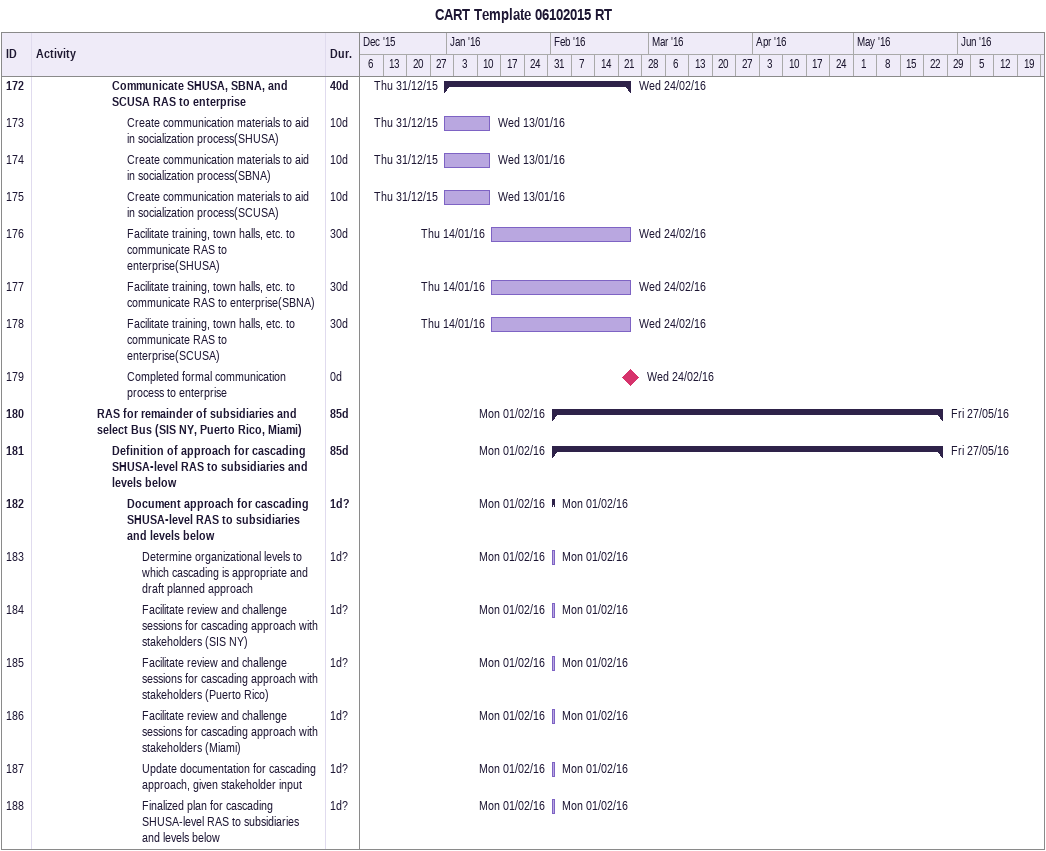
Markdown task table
CART Template 06102015 RT

| ID | Level | Task | Duration | Start | Finish |
|---|---|---|---|---|---|
| 172 | 6 | **Communicate SHUSA, SBNA, and SCUSA RAS to enterprise** | 40d | 2015-12-31 | 2016-02-24 |
| 173 | 7 | Create communication materials to aid in socialization process(SHUSA) | 10d | 2015-12-31 | 2016-01-13 |
| 174 | 7 | Create communication materials to aid in socialization process(SBNA) | 10d | 2015-12-31 | 2016-01-13 |
| 175 | 7 | Create communication materials to aid in socialization process(SCUSA) | 10d | 2015-12-31 | 2016-01-13 |
| 176 | 7 | Facilitate training, town halls, etc. to communicate RAS to enterprise(SHUSA) | 30d | 2016-01-14 | 2016-02-24 |
| 177 | 7 | Facilitate training, town halls, etc. to communicate RAS to enterprise(SBNA) | 30d | 2016-01-14 | 2016-02-24 |
| 178 | 7 | Facilitate training, town halls, etc. to communicate RAS to enterprise(SCUSA) | 30d | 2016-01-14 | 2016-02-24 |
| 179 | 7 | Completed formal communication process to enterprise | 0d | 2016-02-24 | 2016-02-24 |
| 180 | 5 | **RAS for remainder of subsidiaries and select Bus (SIS NY, Puerto Rico, Miami)** | 85d | 2016-02-01 | 2016-05-27 |
| 181 | 6 | **Definition of approach for cascading SHUSA-level RAS to subsidiaries and levels below** | 85d | 2016-02-01 | 2016-05-27 |
| 182 | 7 | **Document approach for cascading SHUSA-level RAS to subsidiaries and levels below** | 1d? | 2016-02-01 | 2016-02-01 |
| 183 | 8 | Determine organizational levels to which cascading is appropriate and draft planned approach | 1d? | 2016-02-01 | 2016-02-01 |
| 184 | 8 | Facilitate review and challenge sessions for cascading approach with stakeholders (SIS NY) | 1d? | 2016-02-01 | 2016-02-01 |
| 185 | 8 | Facilitate review and challenge sessions for cascading approach with stakeholders (Puerto Rico) | 1d? | 2016-02-01 | 2016-02-01 |
| 186 | 8 | Facilitate review and challenge sessions for cascading approach with stakeholders (Miami) | 1d? | 2016-02-01 | 2016-02-01 |
| 187 | 8 | Update documentation for cascading approach, given stakeholder input | 1d? | 2016-02-01 | 2016-02-01 |
| 188 | 8 | Finalized plan for cascading SHUSA-level RAS to subsidiaries and levels below | 1d? | 2016-02-01 | 2016-02-01 |
